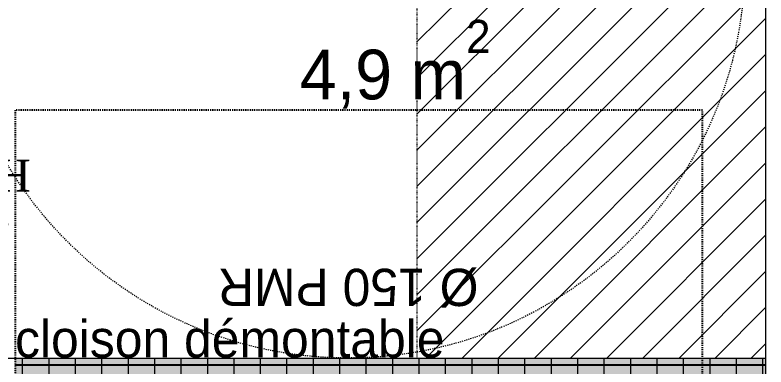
# Model space of a CAD drawing. Header units: centimetres. Extents: x 1724 to 19617, y -6503 to 8072.
# Drawn here: x 5291.1 to 5433.1, y 4393.8 to 4460.3 of the extents above; entities that cross this region are included whole.
import ezdxf

# ---------------------------------------------------------------- set-up
doc = ezdxf.new("R2010")
doc.units = ezdxf.units.CM
for name, pattern in [('Style de ligne -1', [0.41664, 0.20828, -0.20836]), ('Style de ligne -5', [0.20828, 0.069425, -0.138855]), ('VW-01', [0.41656, 0.20828, -0.20828])]:
    doc.linetypes.add(name, pattern=pattern)
for name, color, linetype in [('B aménagement intérieur', 252, 'Continuous'), ('B Général', 252, 'Continuous'), ('C ANNOTATIONS-PMR', 252, 'Style de ligne -5'), ('C ANNOTATIONS-prestations', 252, 'Continuous'), ('C ANNOTATIONS-texte surfaces', 252, 'Continuous'), ('D SURFACES-shab', 252, 'Continuous'), ('F REMPLISSAGE-vert hachuré', 252, 'Continuous'), ('prlm-VMC', 93, 'Continuous')]:
    doc.layers.add(name, color=color, linetype=linetype)
doc.layers.add('B Faux plafonds-1', color=7, linetype='Continuous', lineweight=5)
doc.layers.add('F REMPLISSAGE-vert hachurÈ', color=7, linetype='Continuous', lineweight=5)
doc.styles.add('Eurostile', font='Eurosti.TTF')
doc.styles.add('Eurostile (italic)', font='Eurostib.TTF')
doc.styles.add('prlm-vmc', font='pala.ttf', dxfattribs={"height": 14})
pattern_1 = [(90, (5697.509, 4697.229), (5, -5e-14), [])]

# ---------------------------------------------------------------- blocks, each defined once
blk = doc.blocks.new('WC-plan-PMR')
at = {"layer": 'B Général', "color": 154, "linetype": 'Style de ligne -1', "true_color": 0x0053a6, "flags": 128}
blk.add_lwpolyline([(-114.5, 112.5), (15.5, 112.5), (15.5, 32.5), (-114.5, 32.5)], close=True, dxfattribs=at)
blk = doc.blocks.new('Rond 150_PMR')
at = {"layer": 'B Général', "color": 154, "linetype": 'VW-01', "lineweight": 5, "true_color": 0x0053a6}
blk.add_circle((0, 0), 75, dxfattribs=at)
at = {"layer": 'B Général', "color": 154, "true_color": 0x0053a6, "insert": (-61.5, 0), "char_height": 7.049, "attachment_point": 5, "rotation": 90, "line_spacing_factor": 0.895453, "style": 'Eurostile (italic)'}
blk.add_mtext('Ø 150 PMR', dxfattribs=at)

msp = doc.modelspace()

# ---------------------------------------------------------------- hatches: boundary and pattern name
at = {"layer": 'B Faux plafonds-1', "linetype": 'Continuous', "lineweight": 5, "true_color": 0xaaaaaa}
h = msp.add_hatch(dxfattribs=at)
h.set_pattern_fill('F_P__SOFFITE', color=253, style=0, pattern_type=2)
h.set_pattern_definition([(45, (0.0456, -2.7174), (-3.5277778, 3.3072917), [])])
h.paths.add_polyline_path([(5367.084, 4395.451), (5433.084, 4395.451), (5433.084, 4608.234), (5367.084, 4608.234)])
at = {"layer": 'F REMPLISSAGE-vert hachurÈ', "linetype": 'Continuous', "lineweight": 0, "true_color": 0x99aa00}
for points in [[(5291.084, 4395.451), (5291.084, 4394.151), (5433.084, 4394.151), (5433.084, 4395.451)], [(5291.084, 4394.151), (5291.084, 4391.751), (5433.084, 4391.751), (5433.084, 4394.151)]]:
    msp.add_hatch(color=54, dxfattribs=at).paths.add_polyline_path(points)
at = {"layer": 'F REMPLISSAGE-vert hachurÈ', "linetype": 'Continuous', "lineweight": 5, "true_color": 0x004400}
h = msp.add_hatch(dxfattribs=at)
h.set_pattern_fill('90-0_5 HYDROFUGE_0_5', color=98, style=0, pattern_type=2)
h.set_pattern_definition(pattern_1)
h.paths.add_polyline_path([(5291.084, 4395.451), (5291.084, 4394.151), (5433.084, 4394.151), (5433.084, 4395.451)])
h = msp.add_hatch(dxfattribs=at)
h.set_pattern_fill('90-0_5 HYDROFUGE_0_5', color=98, style=0, pattern_type=2)
h.set_pattern_definition(pattern_1)
h.paths.add_polyline_path([(5291.084, 4394.151), (5291.084, 4391.751), (5433.084, 4391.751), (5433.084, 4394.151)])

# ---------------------------------------------------------------- linework, layer by layer
at = {"layer": 'B aménagement intérieur', "color": 7, "linetype": 'Style de ligne -5', "lineweight": 5, "flags": 128}
msp.add_lwpolyline([(5367.084, 4395.451), (5433.084, 4395.451), (5433.084, 4608.234), (5367.084, 4608.234)], close=True, dxfattribs=at)
at = {"layer": 'B Général', "color": 98, "linetype": 'Continuous', "lineweight": 13, "true_color": 0x004400}
for p in [(5291.084, 4395.451), (5433.084, 4390.451)]:
    msp.add_line(p, (5433.084, 4395.451), dxfattribs=at)
at = {"layer": 'F REMPLISSAGE-vert hachuré', "color": 98, "linetype": 'Continuous', "lineweight": 13, "true_color": 0x004400}
msp.add_line((5291.084, 4395.451), (5433.084, 4395.451), dxfattribs=at)
at = {"layer": 'F REMPLISSAGE-vert hachuré'}
msp.add_line((5291.084, 4394.151), (5433.084, 4394.151), dxfattribs=at)

# ---------------------------------------------------------------- texts
at = {"layer": 'C ANNOTATIONS-prestations', "color": 1, "insert": (5291.084, 4395.451), "char_height": 7.04867, "width": 139, "attachment_point": 7, "line_spacing_factor": 0.895453, "style": 'Eurostile'}
msp.add_mtext('cloison démontable', dxfattribs=at)
at = {"layer": 'C ANNOTATIONS-texte surfaces', "insert": (5362.964, 4459.424), "char_height": 9.39822, "attachment_point": 2, "line_spacing_factor": 0.895453, "style": 'Eurostile'}
msp.add_mtext('4,9 m{\\H0.6667x;\\S2^ ;}', dxfattribs=at)
at = {"layer": 'prlm-VMC', "ltscale": 25, "insert": (5279.836, 4425.909), "char_height": 6, "width": 58.61474, "attachment_point": 5, "line_spacing_factor": 0.8, "style": 'prlm-vmc', "bg_fill": 2}
msp.add_mtext('Alizé H\\P10/45', dxfattribs=at)

# ---------------------------------------------------------------- next in the draw order: linework, layer by layer
at = {"layer": 'D SURFACES-shab', "lineweight": 18, "flags": 128}
msp.add_lwpolyline([(5203.084, 4567.064), (5203.084, 4395.451), (5433.084, 4395.451), (5433.084, 4608.234), (5203.087, 4608.234), (5203.087, 4567.064)], close=True, dxfattribs=at)

# ---------------------------------------------------------------- next in the draw order: block references
at = {"layer": 'B Général', "color": 7, "xscale": -1}
msp.add_blockref('WC-plan-PMR', (5306.584, 4329.851), dxfattribs=at)
at = {"layer": 'C ANNOTATIONS-PMR', "color": 7, "rotation": 90}
msp.add_blockref('Rond 150_PMR', (5354.084, 4470.451), dxfattribs=at)

doc.saveas('drawing.dxf')
